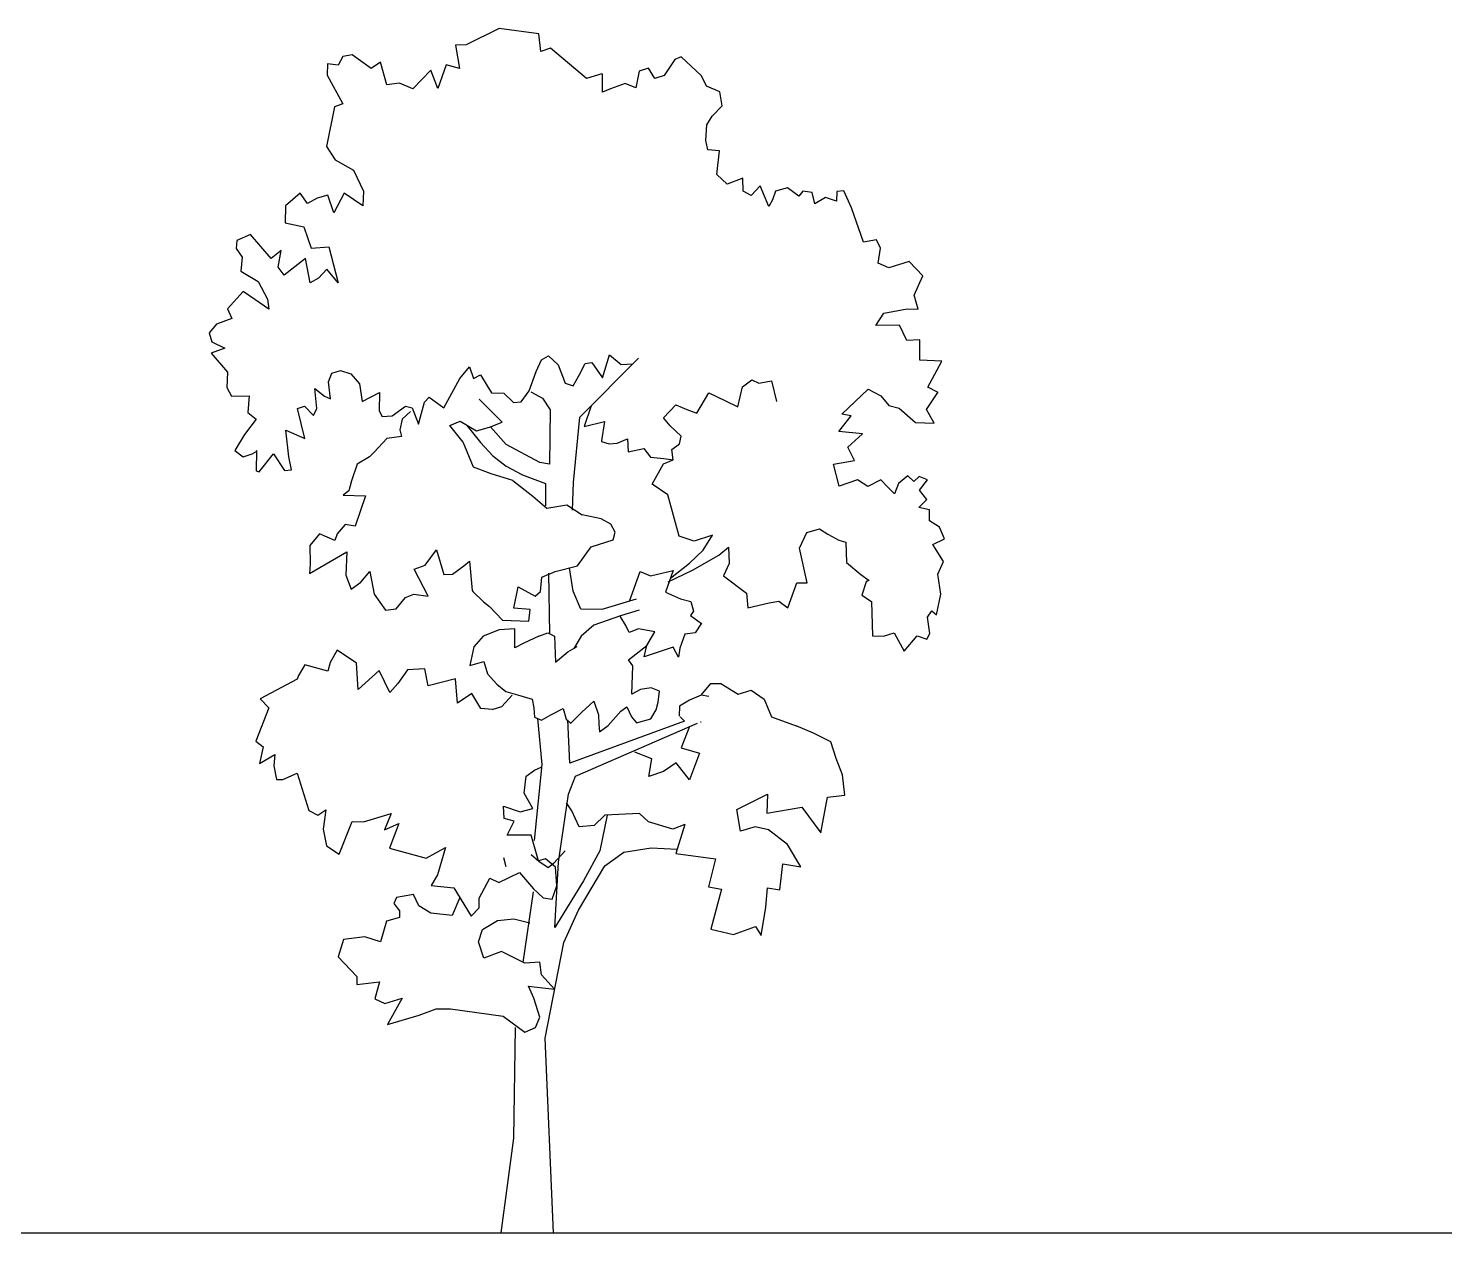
# Model space of a CAD drawing. Header units: millimetres. Extents: x 87938 to 265635, y 330093 to 434310.
# Drawn here: x 153601 to 166028, y 348959 to 359531 of the extents above; entities that cross this region are included whole.
import ezdxf

# ---------------------------------------------------------------- set-up
doc = ezdxf.new("R2010")
doc.units = ezdxf.units.MM
doc.layers.add('www.cad-blocks.net', color=7, linetype='Continuous')

# ---------------------------------------------------------------- blocks, each defined once
blk = doc.blocks.new('A$C019066ED')
for p, q in [((3393, 14095), (3005, 13901)), ((3855, 14031), (3393, 14095)), ((3878, 13824), (3855, 14031)), ((1563, 13765), (1510, 13663)), ((1671, 13786), (1563, 13765)), ((1893, 13627), (1671, 13786)), ((3005, 13901), (2880, 13897)), ((2880, 13897), (2928, 13626)), ((3992, 13865), (3878, 13824)), ((4414, 13509), (3992, 13865)), ((5520, 13763), (5446, 13729)), ((5758, 13538), (5520, 13763)), ((1385, 13679), (1380, 13549)), ((1510, 13663), (1385, 13679)), ((2005, 13698), (1893, 13627)), ((2078, 13435), (2005, 13698)), ((2594, 13604), (2381, 13386)), ((2676, 13392), (2594, 13604)), ((2771, 13669), (2676, 13392)), ((2928, 13626), (2771, 13669)), ((5028, 13593), (4992, 13401)), ((5137, 13630), (5028, 13593)), ((5212, 13507), (5137, 13630)), ((5446, 13729), (5321, 13544)), ((1380, 13549), (1563, 13213)), ((2225, 13453), (2078, 13435)), ((2381, 13386), (2225, 13453)), ((4594, 13564), (4414, 13509)), ((4599, 13558), (4594, 13564)), ((4602, 13347), (4599, 13558)), ((4866, 13451), (4696, 13389)), ((4992, 13401), (4866, 13451)), ((5321, 13544), (5212, 13507)), ((5818, 13417), (5758, 13538)), ((4696, 13389), (4602, 13347)), ((5973, 13354), (5818, 13417)), ((6000, 13187), (5973, 13354)), ((1464, 13175), (1371, 12711)), ((1563, 13213), (1464, 13175)), ((5883, 13066), (6000, 13187)), ((5810, 12781), (5821, 12965)), ((5821, 12965), (5883, 13066)), ((5831, 12673), (5810, 12781)), ((1371, 12711), (1473, 12556)), ((5970, 12661), (5831, 12673)), ((5937, 12383), (5970, 12661)), ((1473, 12556), (1689, 12434)), ((1689, 12434), (1804, 12188)), ((6059, 12273), (5937, 12383)), ((6241, 12342), (6059, 12273)), ((6248, 12191), (6241, 12342)), ((1065, 12168), (892, 12018)), ((1150, 12047), (1065, 12168)), ((1261, 12108), (1150, 12047)), ((1388, 12142), (1261, 12108)), ((1457, 11935), (1388, 12142)), ((1577, 12166), (1457, 11935)), ((1795, 12018), (1577, 12166)), ((1804, 12188), (1795, 12018)), ((6339, 12139), (6248, 12191)), ((6444, 12251), (6339, 12139)), ((6545, 12012), (6444, 12251)), ((6624, 12190), (6591, 12088)), ((6764, 12229), (6624, 12190)), ((6896, 12133), (6764, 12229)), ((6945, 12189), (6896, 12133)), ((7054, 12174), (6945, 12189)), ((7084, 12041), (7054, 12174)), ((7210, 12117), (7084, 12041)), ((7337, 12071), (7210, 12117)), ((7342, 12186), (7337, 12071)), ((7423, 12194), (7342, 12186)), ((7512, 11996), (7423, 12194)), ((892, 12018), (890, 11821)), ((6591, 12088), (6545, 12012)), ((7655, 11593), (7512, 11996)), ((890, 11821), (1107, 11773)), ((1107, 11773), (1192, 11521)), ((321, 11613), (313, 11518)), ((483, 11684), (321, 11613)), ((725, 11403), (483, 11684)), ((7807, 11620), (7655, 11593)), ((7854, 11522), (7807, 11620)), ((313, 11518), (385, 11417)), ((843, 11494), (725, 11403)), ((807, 11302), (843, 11494)), ((1192, 11521), (1399, 11538)), ((1399, 11538), (1510, 11118)), ((7825, 11348), (7854, 11522)), ((385, 11417), (371, 11252)), ((875, 11206), (807, 11302)), ((1126, 11400), (875, 11206)), ((1179, 11115), (1126, 11400)), ((1377, 11275), (1278, 11173)), ((1510, 11118), (1377, 11275)), ((7951, 11293), (7825, 11348)), ((8188, 11368), (7951, 11293)), ((8349, 11200), (8188, 11368)), ((371, 11252), (572, 11131)), ((572, 11131), (681, 10925)), ((1278, 11173), (1179, 11115)), ((8246, 10971), (8349, 11200)), ((397, 11015), (214, 10813)), ((535, 10923), (397, 11015)), ((8292, 10807), (8246, 10971)), ((214, 10813), (265, 10699)), ((696, 10809), (535, 10923)), ((681, 10925), (696, 10809)), ((7891, 10760), (8166, 10813)), ((8166, 10813), (8292, 10807)), ((85, 10633), (0, 10530)), ((265, 10699), (85, 10633)), ((7799, 10617), (7891, 10760)), ((8076, 10620), (7799, 10617)), ((8162, 10442), (8076, 10620)), ((0, 10530), (32, 10427)), ((8313, 10450), (8162, 10442)), ((8313, 10213), (8313, 10450)), ((182, 10354), (21, 10293)), ((21, 10293), (213, 10070)), ((32, 10427), (182, 10354)), ((2933, 9996), (3045, 10133)), ((3045, 10133), (3090, 9999)), ((3823, 10078), (3885, 10214)), ((3885, 10214), (3969, 10261)), ((3969, 10261), (4081, 10158)), ((4081, 10158), (4164, 9944)), ((4328, 10037), (4399, 10171)), ((4335, 9545), (5023, 10234)), ((4399, 10171), (4475, 10185)), ((4475, 10185), (4600, 10004)), ((4600, 10004), (4683, 10273)), ((4683, 10273), (4820, 10161)), ((4820, 10161), (4951, 10170)), ((8569, 10202), (8313, 10213)), ((8407, 9894), (8569, 10202)), ((213, 10070), (204, 9891)), ((1394, 9957), (1433, 10060)), ((1418, 9760), (1394, 9957)), ((1433, 10060), (1536, 10091)), ((1536, 10091), (1657, 10051)), ((1657, 10051), (1758, 9933)), ((2744, 9654), (2933, 9996)), ((3090, 9999), (3174, 10042)), ((3174, 10042), (3253, 9913)), ((3744, 9853), (3823, 10078)), ((4164, 9944), (4257, 9912)), ((4257, 9912), (4328, 10037)), ((6239, 9899), (6346, 9980)), ((6346, 9980), (6428, 9943)), ((6428, 9943), (6577, 9971)), ((6577, 9971), (6637, 9729)), ((204, 9891), (260, 9790)), ((260, 9790), (467, 9793)), ((467, 9793), (451, 9599)), ((1258, 9647), (1237, 9880)), ((1237, 9880), (1350, 9790)), ((1350, 9790), (1418, 9760)), ((1758, 9933), (1787, 9729)), ((1787, 9729), (1990, 9833)), ((1990, 9833), (1988, 9617)), ((2519, 9719), (2574, 9779)), ((2574, 9779), (2744, 9654)), ((3253, 9913), (3301, 9829)), ((3301, 9829), (3447, 9827)), ((3447, 9827), (3558, 9717)), ((3649, 9726), (3744, 9853)), ((3764, 9841), (3898, 9769)), ((5706, 9590), (5846, 9831)), ((5846, 9831), (6030, 9739)), ((6184, 9666), (6239, 9899)), ((7402, 9580), (7707, 9872)), ((7707, 9872), (7857, 9795)), ((7857, 9795), (7952, 9681)), ((8392, 9634), (8523, 9834)), ((8529, 9834), (8407, 9894)), ((8523, 9834), (8529, 9834)), ((1031, 9646), (1114, 9675)), ((1118, 9297), (1031, 9646)), ((1114, 9675), (1221, 9565)), ((1221, 9565), (1258, 9647)), ((1988, 9617), (2023, 9553)), ((2138, 9560), (2294, 9672)), ((2353, 9612), (2255, 9520)), ((2294, 9672), (2373, 9655)), ((2373, 9655), (2447, 9464)), ((2447, 9464), (2519, 9719)), ((3428, 9486), (3156, 9755)), ((3558, 9717), (3649, 9726)), ((3898, 9769), (3987, 9632)), ((3987, 9632), (3979, 8994)), ((4469, 9679), (4388, 9434)), ((5315, 9538), (5459, 9691)), ((5459, 9691), (5605, 9628)), ((5605, 9628), (5706, 9590)), ((6030, 9739), (6184, 9666)), ((7952, 9681), (8070, 9651)), ((8070, 9651), (8263, 9484)), ((8479, 9476), (8392, 9634)), ((549, 9521), (414, 9341)), ((451, 9599), (549, 9521)), ((2023, 9553), (2138, 9560)), ((2255, 9520), (2231, 9396)), ((2814, 9449), (2935, 9498)), ((2970, 9251), (2814, 9449)), ((2935, 9498), (3128, 9384)), ((3278, 9427), (3428, 9486)), ((4260, 8782), (4335, 9545)), ((4388, 9434), (4624, 9494)), ((4624, 9494), (4589, 9266)), ((5393, 9445), (5315, 9538)), ((5519, 9324), (5393, 9445)), ((7365, 9378), (7511, 9561)), ((7511, 9561), (7402, 9580)), ((8263, 9484), (8479, 9476)), ((414, 9341), (298, 9154)), ((930, 9082), (895, 9392)), ((895, 9392), (1118, 9297)), ((2076, 9294), (1928, 9135)), ((2249, 9320), (2076, 9294)), ((2231, 9396), (2249, 9320)), ((3016, 9442), (3173, 9249)), ((3128, 9384), (3278, 9427)), ((3475, 9223), (3291, 9432)), ((4774, 9241), (4893, 9292)), ((4893, 9292), (4900, 9140)), ((5501, 9231), (5519, 9324)), ((7644, 9349), (7365, 9378)), ((7470, 9193), (7644, 9349)), ((298, 9154), (398, 9081)), ((398, 9081), (501, 9117)), ((501, 9117), (558, 9148)), ((554, 9153), (549, 8918)), ((558, 9148), (554, 9153)), ((584, 8905), (752, 9117)), ((752, 9117), (881, 8921)), ((1928, 9135), (1873, 9080)), ((3092, 8959), (2970, 9251)), ((3173, 9249), (3317, 9094)), ((3866, 9015), (3475, 9223)), ((4589, 9266), (4589, 9261)), ((4589, 9261), (4677, 9233)), ((4677, 9233), (4774, 9241)), ((4900, 9140), (5084, 9180)), ((5084, 9180), (5162, 9078)), ((5410, 9168), (5501, 9231)), ((5426, 9047), (5410, 9168)), ((7548, 9036), (7470, 9193)), ((962, 8929), (930, 9082)), ((1730, 8995), (1664, 8800)), ((1873, 9080), (1730, 8995)), ((3298, 8883), (3092, 8959)), ((3317, 9094), (3473, 8972)), ((3473, 8972), (3658, 8872)), ((3979, 8994), (3866, 9015)), ((5162, 9078), (5317, 9060)), ((5180, 8760), (5316, 9000)), ((5316, 9000), (5426, 9047)), ((5317, 9060), (5426, 9047)), ((7303, 8996), (7548, 9036)), ((7368, 8739), (7303, 8996)), ((549, 8918), (584, 8905)), ((881, 8921), (962, 8929)), ((1664, 8800), (1634, 8682)), ((3551, 8804), (3298, 8883)), ((3551, 8804), (3785, 8619)), ((3654, 8875), (3935, 8769)), ((7585, 8812), (7368, 8739)), ((7703, 8732), (7585, 8812)), ((7856, 8810), (7703, 8732)), ((7930, 8733), (7856, 8810)), ((8171, 8859), (8063, 8768)), ((8242, 8793), (8171, 8859)), ((8307, 8852), (8242, 8793)), ((8404, 8810), (8307, 8852)), ((8308, 8692), (8404, 8810)), ((1634, 8682), (1565, 8633)), ((1565, 8633), (1826, 8626)), ((1826, 8626), (1706, 8270)), ((3785, 8619), (3948, 8481)), ((3935, 8769), (3935, 8506)), ((4248, 8456), (4260, 8782)), ((5366, 8634), (5180, 8760)), ((5497, 8152), (5366, 8634)), ((8017, 8646), (7930, 8733)), ((8063, 8768), (8017, 8646)), ((8395, 8580), (8308, 8692)), ((3948, 8481), (4185, 8519)), ((4185, 8519), (4363, 8402)), ((8301, 8487), (8395, 8580)), ((8425, 8461), (8301, 8487)), ((8428, 8330), (8425, 8461)), ((1591, 8290), (1498, 8181)), ((1706, 8270), (1591, 8290)), ((4584, 8353), (4363, 8402)), ((4700, 8294), (4584, 8353)), ((4748, 8199), (4700, 8294)), ((8543, 8256), (8428, 8330)), ((1291, 8179), (1175, 8043)), ((1471, 8103), (1291, 8179)), ((1498, 8181), (1471, 8103)), ((4725, 8111), (4748, 8199)), ((5672, 8093), (5497, 8152)), ((5889, 8165), (5672, 8093)), ((5780, 7988), (5889, 8165)), ((6906, 8010), (6992, 8194)), ((6992, 8194), (7140, 8236)), ((7140, 8236), (7235, 8174)), ((7235, 8174), (7366, 8107)), ((8466, 8056), (8602, 8121)), ((8602, 8121), (8543, 8256)), ((1173, 7716), (1611, 7967)), ((1175, 8043), (1182, 7826)), ((1611, 7967), (1598, 7697)), ((2527, 7811), (2657, 7991)), ((2657, 7991), (2743, 7703)), ((4308, 7804), (4467, 8026)), ((4467, 8026), (4725, 8111)), ((5617, 7836), (5780, 7988)), ((5960, 7928), (6074, 8023)), ((6074, 8023), (6083, 7832)), ((6993, 7606), (6906, 8010)), ((7366, 8107), (7448, 8080)), ((7448, 8080), (7455, 7845)), ((8590, 7855), (8466, 8056)), ((1182, 7826), (1173, 7716)), ((2397, 7766), (2527, 7811)), ((2844, 7709), (2978, 7804)), ((2978, 7804), (3043, 7858)), ((3043, 7858), (3075, 7515)), ((4047, 7740), (4308, 7804)), ((5397, 7661), (5617, 7836)), ((5654, 7753), (5960, 7928)), ((6083, 7832), (6016, 7687)), ((7455, 7845), (7624, 7704)), ((8523, 7706), (8590, 7855)), ((1598, 7697), (1659, 7531)), ((1772, 7612), (1877, 7738)), ((1877, 7738), (1931, 7473)), ((2562, 7451), (2397, 7766)), ((2743, 7703), (2844, 7709)), ((3877, 7503), (3891, 7672)), ((3891, 7672), (4047, 7740)), ((3968, 7720), (3981, 7010)), ((4259, 7507), (4216, 7781)), ((4915, 7392), (5041, 7738)), ((5041, 7738), (5161, 7687)), ((5161, 7687), (5429, 7751)), ((5429, 7751), (5338, 7498)), ((5368, 7616), (5654, 7753)), ((6016, 7687), (6285, 7484)), ((7624, 7704), (7722, 7632)), ((7718, 7636), (7687, 7619)), ((7722, 7632), (7718, 7636)), ((8558, 7472), (8523, 7706)), ((1659, 7531), (1772, 7612)), ((1931, 7473), (2061, 7287)), ((2295, 7433), (2393, 7475)), ((2393, 7475), (2562, 7451)), ((3075, 7515), (3084, 7504)), ((3084, 7504), (3209, 7383)), ((3564, 7308), (3615, 7560)), ((3615, 7560), (3812, 7448)), ((3812, 7448), (3877, 7503)), ((4346, 7299), (4259, 7507)), ((5338, 7498), (5512, 7417)), ((6285, 7484), (6300, 7312)), ((6768, 7313), (6873, 7606)), ((6873, 7606), (6993, 7606)), ((7687, 7619), (7634, 7463)), ((7634, 7463), (7748, 7389)), ((8508, 7230), (8558, 7472)), ((2061, 7287), (2188, 7301)), ((2188, 7301), (2295, 7433)), ((3209, 7383), (3280, 7327)), ((3280, 7327), (3432, 7168)), ((3753, 7292), (3564, 7308)), ((3738, 7158), (3753, 7292)), ((4592, 7293), (4346, 7299)), ((4994, 7416), (4592, 7293)), ((5512, 7417), (5634, 7387)), ((5634, 7387), (5665, 7274)), ((6300, 7312), (6552, 7371)), ((6552, 7371), (6664, 7392)), ((6664, 7392), (6768, 7313)), ((7748, 7389), (7759, 6986)), ((3432, 7168), (3738, 7158)), ((4811, 7220), (4501, 7110)), ((4872, 7105), (4807, 7215)), ((5028, 7287), (4811, 7220)), ((5665, 7274), (5631, 7223)), ((5631, 7223), (5759, 7131)), ((5759, 7132), (5684, 7022)), ((8401, 7204), (8452, 7280)), ((8430, 7011), (8401, 7204)), ((8452, 7280), (8508, 7230)), ((3205, 6980), (3095, 6855)), ((3392, 7057), (3205, 6980)), ((3574, 7066), (3392, 7057)), ((3576, 6845), (3574, 7066)), ((3854, 6982), (3681, 6901)), ((3854, 6982), (3962, 7019)), ((3962, 7019), (4039, 6983)), ((4039, 6983), (4050, 6679)), ((4350, 6982), (4267, 6838)), ((4501, 7110), (4350, 6982)), ((4911, 7025), (4872, 7105)), ((5020, 7067), (4911, 7025)), ((5213, 7031), (5020, 7067)), ((5120, 6872), (5213, 7031)), ((5563, 7007), (5504, 6840)), ((5684, 7022), (5563, 7007)), ((7759, 6986), (7889, 6980)), ((7889, 6980), (8013, 7020)), ((8013, 7020), (8131, 6805)), ((8131, 6805), (8283, 6987)), ((8283, 6987), (8394, 6948)), ((8394, 6948), (8430, 7011)), ((1495, 6816), (1413, 6673)), ((1724, 6667), (1495, 6816)), ((3095, 6855), (3047, 6638)), ((3681, 6901), (3576, 6845)), ((4050, 6679), (4194, 6798)), ((4194, 6798), (4305, 6859)), ((4905, 6705), (5120, 6872)), ((5089, 6740), (5120, 6872)), ((5429, 6852), (5089, 6740)), ((5490, 6737), (5429, 6852)), ((5504, 6840), (5490, 6737)), ((1120, 6647), (1044, 6522)), ((1389, 6574), (1120, 6647)), ((1413, 6673), (1389, 6574)), ((1743, 6358), (1724, 6667)), ((3047, 6638), (3211, 6684)), ((3211, 6684), (3255, 6540)), ((4954, 6635), (4905, 6705)), ((4942, 6304), (4954, 6635)), ((1030, 6478), (595, 6248)), ((1044, 6522), (1030, 6478)), ((1988, 6579), (1743, 6358)), ((2111, 6324), (1988, 6579)), ((2320, 6588), (2206, 6426)), ((2521, 6601), (2320, 6588)), ((2561, 6401), (2521, 6601)), ((2879, 6481), (2561, 6401)), ((2905, 6198), (2879, 6481)), ((3255, 6540), (3366, 6421)), ((2206, 6426), (2111, 6324)), ((3070, 6309), (2905, 6198)), ((3176, 6135), (3070, 6309)), ((3366, 6421), (3469, 6336)), ((3469, 6336), (3606, 6295)), ((5047, 6356), (4942, 6304)), ((5169, 6376), (5047, 6356)), ((5266, 6338), (5169, 6376)), ((5251, 6209), (5266, 6338)), ((5754, 6293), (5866, 6429)), ((5866, 6429), (5986, 6429)), ((5986, 6429), (6187, 6302)), ((6187, 6302), (6341, 6349)), ((6341, 6349), (6493, 6246)), ((697, 6144), (544, 5751)), ((595, 6248), (697, 6144)), ((3311, 6124), (3176, 6135)), ((3311, 6124), (3424, 6159)), ((3424, 6159), (3545, 6290)), ((3606, 6295), (3777, 6246)), ((3777, 6246), (3799, 6144)), ((3799, 6144), (3805, 6033)), ((3998, 6061), (4139, 6136)), ((4139, 6136), (4175, 6012)), ((4357, 6092), (4498, 6221)), ((4498, 6221), (4555, 6061)), ((4815, 6104), (4884, 6154)), ((4884, 6154), (4940, 6039)), ((5228, 6120), (5251, 6209)), ((5503, 6163), (5499, 6047)), ((5619, 6234), (5503, 6163)), ((5754, 6293), (5619, 6234)), ((5843, 6276), (5754, 6293)), ((6493, 6246), (6577, 6039)), ((3805, 6033), (3887, 6000)), ((3839, 6020), (3890, 5478)), ((3887, 6000), (3998, 6061)), ((4175, 6012), (4231, 5962)), ((4217, 5497), (4194, 6001)), ((5560, 5988), (4217, 5497)), ((4231, 5962), (4357, 6092)), ((4285, 5345), (5713, 5965)), ((4555, 6061), (4556, 5951)), ((4665, 5936), (4815, 6104)), ((4940, 6039), (4999, 5968)), ((4999, 5968), (5165, 6015)), ((5165, 6015), (5228, 6120)), ((5508, 6038), (5560, 5988)), ((5754, 5976), (5748, 5977)), ((6577, 6039), (6865, 5934)), ((4556, 5951), (4564, 5864)), ((4564, 5864), (4665, 5936)), ((5619, 5925), (5522, 5674)), ((7068, 5847), (6865, 5934)), ((7271, 5746), (7068, 5847)), ((544, 5751), (629, 5688)), ((629, 5688), (587, 5490)), ((5522, 5674), (5734, 5612)), ((7335, 5550), (7271, 5746)), ((587, 5490), (766, 5596)), ((766, 5596), (755, 5466)), ((3890, 5478), (3801, 4592)), ((5176, 5548), (4980, 5624)), ((5143, 5340), (5176, 5548)), ((5463, 5498), (5314, 5396)), ((5618, 5300), (5463, 5498)), ((5734, 5612), (5618, 5300)), ((7409, 5357), (7335, 5550)), ((755, 5466), (788, 5303)), ((788, 5303), (862, 5303)), ((862, 5303), (1029, 5379)), ((1029, 5379), (1164, 4941)), ((3686, 5144), (3708, 5342)), ((3708, 5342), (3804, 5415)), ((3804, 5415), (3882, 5449)), ((4202, 5131), (4285, 5345)), ((5314, 5396), (5143, 5340)), ((7434, 5120), (7409, 5357)), ((3787, 4964), (3686, 5144)), ((3450, 4847), (3442, 4993)), ((3442, 4993), (3638, 4927)), ((4087, 4337), (4202, 5131)), ((4241, 4937), (4179, 5032)), ((6171, 4953), (6532, 5134)), ((6532, 5134), (6523, 4909)), ((6523, 4909), (6931, 4981)), ((6931, 4981), (7153, 4681)), ((7153, 4681), (7231, 5097)), ((7231, 5097), (7434, 5120)), ((1164, 4941), (1270, 4888)), ((1270, 4888), (1365, 4950)), ((1365, 4950), (1332, 4722)), ((1518, 4429), (1671, 4814)), ((1671, 4814), (1805, 4807)), ((1805, 4807), (2130, 4907)), ((2130, 4907), (2050, 4717)), ((3568, 4818), (3450, 4847)), ((3485, 4654), (3568, 4818)), ((3638, 4927), (3787, 4964)), ((4326, 4749), (4241, 4937)), ((4628, 4885), (4503, 4765)), ((4657, 4886), (4569, 4468)), ((5033, 4907), (4628, 4885)), ((5139, 4808), (5033, 4907)), ((5424, 4724), (5139, 4808)), ((6215, 4699), (6171, 4953)), ((1332, 4722), (1370, 4528)), ((2050, 4717), (2217, 4789)), ((2217, 4789), (2107, 4501)), ((3765, 4651), (3485, 4654)), ((3851, 4353), (3765, 4651)), ((4503, 4765), (4326, 4749)), ((5564, 4777), (5424, 4724)), ((5564, 4777), (5460, 4440)), ((6385, 4749), (6215, 4699)), ((6543, 4716), (6385, 4749)), ((6764, 4543), (6543, 4716)), ((1370, 4528), (1518, 4429)), ((2107, 4501), (2539, 4385)), ((2539, 4385), (2765, 4507)), ((2765, 4507), (2669, 4189)), ((4849, 4455), (5170, 4504)), ((5170, 4504), (5476, 4490)), ((6919, 4284), (6764, 4543)), ((3474, 4282), (3445, 4389)), ((3857, 4345), (3767, 4421)), ((3933, 4376), (3851, 4353)), ((3963, 4271), (3857, 4345)), ((4052, 4280), (3933, 4376)), ((4026, 4321), (3963, 4271)), ((4164, 4468), (4026, 4321)), ((4043, 3572), (4087, 4337)), ((4569, 4468), (4380, 4118)), ((4629, 4292), (4849, 4455)), ((5460, 4440), (5923, 4376)), ((5923, 4376), (5839, 4047)), ((6676, 4013), (6711, 4317)), ((6711, 4317), (6919, 4284)), ((2669, 4189), (2598, 4063)), ((3158, 3917), (3282, 4149)), ((3282, 4149), (3389, 4100)), ((3389, 4100), (3629, 4215)), ((3629, 4215), (3794, 4025)), ((4068, 4058), (4052, 4280)), ((4321, 3776), (4629, 4292)), ((2598, 4063), (2861, 4037)), ((2861, 4037), (3065, 3703)), ((3791, 3990), (3668, 3162)), ((3794, 4025), (3906, 3921)), ((4010, 3902), (4068, 4058)), ((4380, 4118), (4043, 3572)), ((5839, 4047), (5993, 4019)), ((5993, 4019), (5869, 3552)), ((6512, 3809), (6531, 4035)), ((6531, 4035), (6676, 4013)), ((2189, 3922), (2159, 3854)), ((2159, 3854), (2227, 3769)), ((2389, 3960), (2189, 3922)), ((2452, 3824), (2389, 3960)), ((2591, 3738), (2452, 3824)), ((2931, 3923), (2840, 3712)), ((3159, 3802), (3158, 3917)), ((3906, 3921), (4010, 3902)), ((2226, 3688), (2072, 3645)), ((2227, 3769), (2226, 3688)), ((2840, 3712), (2591, 3738)), ((3065, 3703), (3159, 3802)), ((3198, 3548), (3372, 3654)), ((3372, 3654), (3564, 3672)), ((3564, 3672), (3751, 3627)), ((4149, 3398), (4321, 3776)), ((6455, 3479), (6512, 3809)), ((2072, 3645), (2002, 3406)), ((3150, 3405), (3198, 3548)), ((5869, 3552), (6135, 3489)), ((6135, 3489), (6389, 3584)), ((6389, 3584), (6455, 3479)), ((1571, 3431), (1510, 3230)), ((1820, 3461), (1571, 3431)), ((2002, 3406), (1820, 3461)), ((3211, 3215), (3150, 3405)), ((3930, 2276), (4149, 3398)), ((1510, 3230), (1725, 2997)), ((3418, 3293), (3211, 3215)), ((3692, 3155), (3418, 3293)), ((3869, 3165), (3692, 3155)), ((3887, 3019), (3869, 3165)), ((1725, 2997), (1728, 2906)), ((4038, 2850), (3887, 3019)), ((1728, 2906), (1993, 2935)), ((1993, 2935), (1936, 2738)), ((3798, 2745), (3735, 2885)), ((3735, 2885), (4038, 2850)), ((1936, 2738), (2056, 2683)), ((2056, 2683), (2258, 2746)), ((2258, 2746), (2086, 2435)), ((3866, 2523), (3798, 2745)), ((2086, 2435), (2457, 2545)), ((2457, 2545), (2654, 2619)), ((2654, 2619), (2824, 2619)), ((2824, 2619), (3440, 2534)), ((3440, 2534), (3691, 2347)), ((3816, 2402), (3866, 2523)), ((3579, 2402), (3558, 1107)), ((3691, 2347), (3816, 2402)), ((4026, 0), (3930, 2276)), ((3558, 1107), (3412, 0))]:
    blk.add_line(p, q)
blk = doc.blocks.new('format')
at = {"layer": 'www.cad-blocks.net', "color": 155, "true_color": 0x546d8e}
blk.add_line((102854, 348959), (265635, 348959), dxfattribs=at)

msp = doc.modelspace()

# ---------------------------------------------------------------- block references
at = {"xscale": 0.75, "yscale": 0.75, "zscale": 0.75}
msp.add_blockref('A$C019066ED', (155188, 348959), dxfattribs=at)
at = {"layer": 'www.cad-blocks.net'}
msp.add_blockref('format', (0, 0), dxfattribs=at)

doc.saveas('drawing.dxf')
